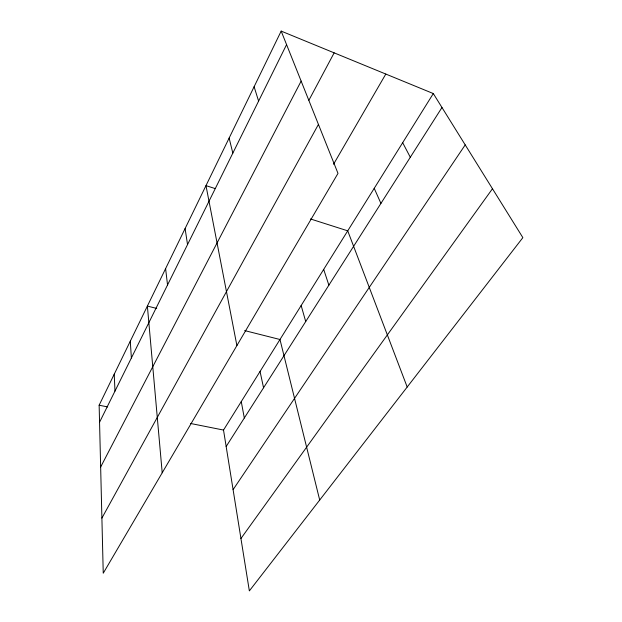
<?xml version="1.0" encoding="UTF-8"?>
<svg xmlns="http://www.w3.org/2000/svg" width="622" height="622" viewBox="0 0 622 622"><rect width="100%" height="100%" fill="white"/><g stroke="black" fill="none" stroke-linecap="round" stroke-linejoin="round"><path stroke-width="0.93" d="M281.175 31.1L337.995 173.382L103.244 573.22L99.139 405.217L281.175 31.1L433.309 93.557L522.861 237.635L249.352 590.9L223.516 430.059L433.309 93.557M99.551 422.245L286.571 44.613M100.647 467.036L301.141 81.093M308.901 100.243L334.154 52.847M101.899 518.095L318.433 124.408M333.548 164.247L385.803 74.049M226.159 446.518L441.978 107.505M233.087 489.654L465.217 144.887M240.932 538.52L492.468 188.746M99.139 405.217L107.684 406.928M190.674 423.504L223.516 430.059M156.705 308.434L147.375 306.078L162.21 472.782M244.64 330.585L279.978 339.495L319.7 500.041M215.072 188.536L205.983 185.636L236.896 345.568M310.464 218.952L347.721 230.832L407.192 387.032M402.675 142.687L410.302 157.257M374.226 188.326L380.928 203.402M323.689 269.388L328.875 285.164M254.11 86.715L258.596 101.083M301.149 305.534L305.713 321.551M229.129 138.068L232.83 153.129M260.05 371.458L263.557 387.778M241.258 401.594L244.314 418M185.099 228.562L187.533 244.586M165.607 268.618L167.536 284.977M130.293 341.198L131.374 358M114.238 374.18L114.969 391.114"/></g></svg>
